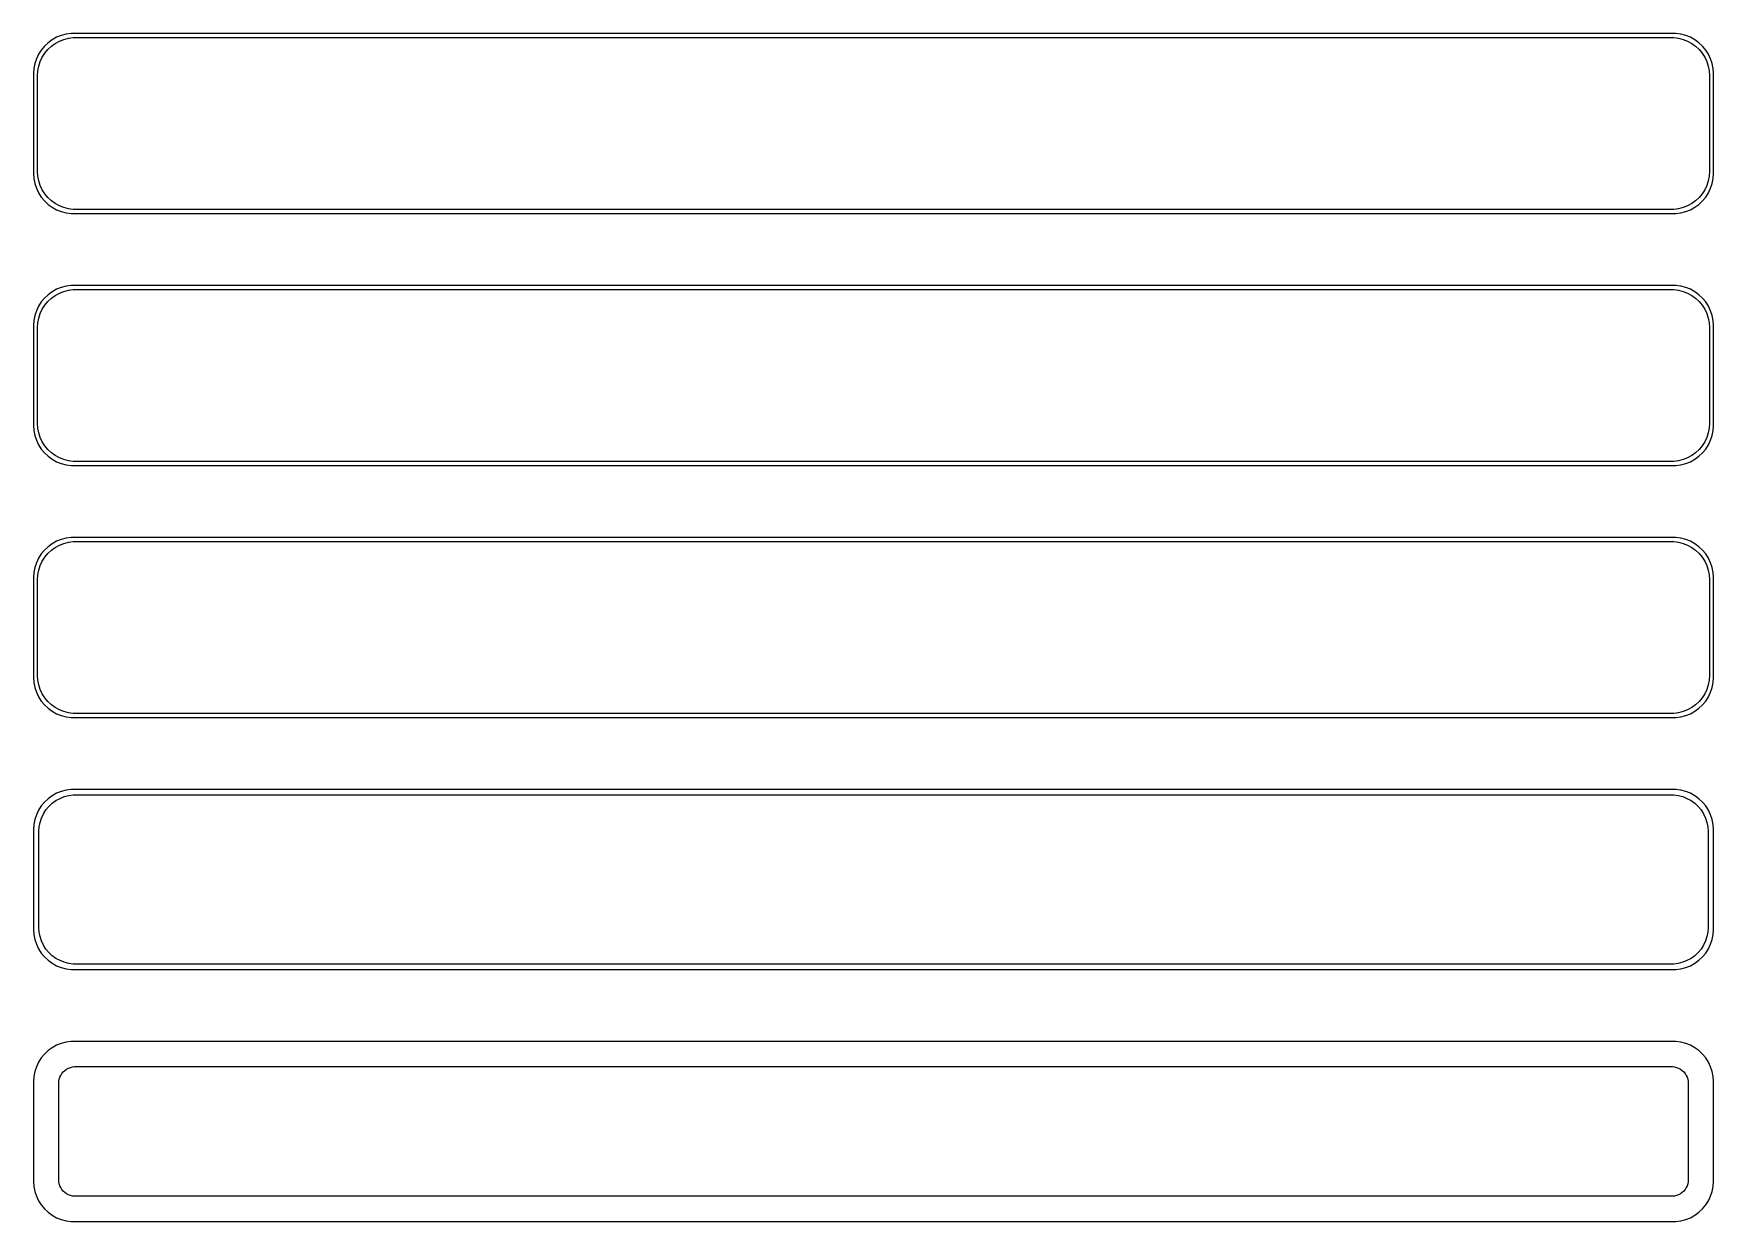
# Model space of a CAD drawing. Header units: metres. Extents: x -105 to 105, y 146 to 295.
import ezdxf

# ---------------------------------------------------------------- set-up
doc = ezdxf.new("R2010")
doc.units = ezdxf.units.M

msp = doc.modelspace()

# ---------------------------------------------------------------- linework, layer by layer
for p, q in [((-102.129, 294.274), (-102.679, 293.972)), ((-101.545, 294.505), (-102.129, 294.274)), ((-101.772, 293.798), (-101.218, 294.018)), ((-100.937, 294.661), (-101.545, 294.505)), ((-101.218, 294.018), (-100.64, 294.166)), ((-100.314, 294.74), (-100.937, 294.661)), ((-100.64, 294.166), (-100.048, 294.241)), ((100.314, 294.74), (-100.314, 294.74)), ((-100.048, 294.241), (100.048, 294.241)), ((100.048, 294.241), (100.64, 294.166)), ((100.937, 294.661), (100.314, 294.74)), ((100.64, 294.166), (101.218, 294.018)), ((101.545, 294.505), (100.937, 294.661)), ((101.218, 294.018), (101.772, 293.798)), ((102.129, 294.274), (101.545, 294.505)), ((102.679, 293.972), (102.129, 294.274)), ((-104.382, 292.159), (-104.649, 291.591)), ((-104.045, 292.689), (-104.382, 292.159)), ((-103.645, 293.173), (-104.045, 292.689)), ((-103.912, 291.788), (-103.593, 292.292)), ((-103.187, 293.603), (-103.645, 293.173)), ((-103.593, 292.292), (-103.213, 292.752)), ((-103.213, 292.752), (-102.778, 293.16)), ((-102.679, 293.972), (-103.187, 293.603)), ((-102.778, 293.16), (-102.295, 293.511)), ((-102.295, 293.511), (-101.772, 293.798)), ((101.772, 293.798), (102.295, 293.511)), ((102.295, 293.511), (102.778, 293.16)), ((103.187, 293.603), (102.679, 293.972)), ((102.778, 293.16), (103.213, 292.752)), ((103.645, 293.173), (103.187, 293.603)), ((103.213, 292.752), (103.593, 292.292)), ((103.593, 292.292), (103.912, 291.788)), ((104.045, 292.689), (103.645, 293.173)), ((104.382, 292.159), (104.045, 292.689)), ((104.649, 291.591), (104.382, 292.159)), ((-104.961, 290.377), (-105, 289.75)), ((-104.843, 290.993), (-104.961, 290.377)), ((-104.649, 291.591), (-104.843, 290.993)), ((-104.5, 289.5), (-104.463, 290.095)), ((-104.463, 290.095), (-104.351, 290.681)), ((-104.351, 290.681), (-104.166, 291.249)), ((-104.166, 291.249), (-103.912, 291.788)), ((103.912, 291.788), (104.166, 291.249)), ((104.166, 291.249), (104.351, 290.681)), ((104.351, 290.681), (104.463, 290.095)), ((104.463, 290.095), (104.5, 289.5)), ((104.843, 290.993), (104.649, 291.591)), ((104.961, 290.377), (104.843, 290.993)), ((105, 289.75), (104.961, 290.377)), ((-105, 289.75), (-105, 277.25)), ((-104.5, 277.5), (-104.5, 289.5)), ((104.5, 289.5), (104.5, 277.5)), ((105, 277.25), (105, 289.75)), ((-105, 277.25), (-104.961, 276.623)), ((-104.463, 276.905), (-104.5, 277.5)), ((104.5, 277.5), (104.463, 276.905)), ((104.961, 276.623), (105, 277.25)), ((-104.961, 276.623), (-104.843, 276.007)), ((-104.843, 276.007), (-104.649, 275.409)), ((-104.649, 275.409), (-104.382, 274.841)), ((-104.351, 276.319), (-104.463, 276.905)), ((-104.166, 275.751), (-104.351, 276.319)), ((-103.912, 275.212), (-104.166, 275.751)), ((-103.593, 274.708), (-103.912, 275.212)), ((103.912, 275.212), (103.593, 274.708)), ((104.166, 275.751), (103.912, 275.212)), ((104.351, 276.319), (104.166, 275.751)), ((104.463, 276.905), (104.351, 276.319)), ((104.382, 274.841), (104.649, 275.409)), ((104.649, 275.409), (104.843, 276.007)), ((104.843, 276.007), (104.961, 276.623)), ((-104.382, 274.841), (-104.045, 274.311)), ((-104.045, 274.311), (-103.645, 273.827)), ((-103.645, 273.827), (-103.187, 273.397)), ((-103.213, 274.248), (-103.593, 274.708)), ((-102.778, 273.84), (-103.213, 274.248)), ((-103.187, 273.397), (-102.679, 273.028)), ((-102.295, 273.489), (-102.778, 273.84)), ((-102.679, 273.028), (-102.129, 272.726)), ((-101.772, 273.202), (-102.295, 273.489)), ((-101.218, 272.982), (-101.772, 273.202)), ((101.772, 273.202), (101.218, 272.982)), ((102.295, 273.489), (101.772, 273.202)), ((102.129, 272.726), (102.679, 273.028)), ((102.778, 273.84), (102.295, 273.489)), ((102.679, 273.028), (103.187, 273.397)), ((103.213, 274.248), (102.778, 273.84)), ((103.187, 273.397), (103.645, 273.827)), ((103.593, 274.708), (103.213, 274.248)), ((103.645, 273.827), (104.045, 274.311)), ((104.045, 274.311), (104.382, 274.841)), ((-102.129, 272.726), (-101.545, 272.495)), ((-101.545, 272.495), (-100.937, 272.339)), ((-100.64, 272.834), (-101.218, 272.982)), ((-100.937, 272.339), (-100.314, 272.26)), ((-100.048, 272.759), (-100.64, 272.834)), ((-100.314, 272.26), (100.314, 272.26)), ((100.048, 272.759), (-100.048, 272.759)), ((100.64, 272.834), (100.048, 272.759)), ((100.314, 272.26), (100.937, 272.339)), ((101.218, 272.982), (100.64, 272.834)), ((100.937, 272.339), (101.545, 272.495)), ((101.545, 272.495), (102.129, 272.726)), ((-102.129, 262.774), (-102.679, 262.472)), ((-101.545, 263.005), (-102.129, 262.774)), ((-101.772, 262.298), (-101.218, 262.518)), ((-100.937, 263.161), (-101.545, 263.005)), ((-101.218, 262.518), (-100.64, 262.666)), ((-100.314, 263.24), (-100.937, 263.161)), ((-100.64, 262.666), (-100.048, 262.741)), ((100.314, 263.24), (-100.314, 263.24)), ((-100.048, 262.741), (100.048, 262.741)), ((100.048, 262.741), (100.64, 262.666)), ((100.937, 263.161), (100.314, 263.24)), ((100.64, 262.666), (101.218, 262.518)), ((101.545, 263.005), (100.937, 263.161)), ((101.218, 262.518), (101.772, 262.298)), ((102.129, 262.774), (101.545, 263.005)), ((102.679, 262.472), (102.129, 262.774)), ((-104.382, 260.659), (-104.649, 260.091)), ((-104.045, 261.189), (-104.382, 260.659)), ((-103.645, 261.673), (-104.045, 261.189)), ((-103.912, 260.288), (-103.593, 260.792)), ((-103.187, 262.103), (-103.645, 261.673)), ((-103.593, 260.792), (-103.213, 261.252)), ((-103.213, 261.252), (-102.778, 261.66)), ((-102.679, 262.472), (-103.187, 262.103)), ((-102.778, 261.66), (-102.295, 262.011)), ((-102.295, 262.011), (-101.772, 262.298)), ((101.772, 262.298), (102.295, 262.011)), ((102.295, 262.011), (102.778, 261.66)), ((103.187, 262.103), (102.679, 262.472)), ((102.778, 261.66), (103.213, 261.252)), ((103.645, 261.673), (103.187, 262.103)), ((103.213, 261.252), (103.593, 260.792)), ((103.593, 260.792), (103.912, 260.288)), ((104.045, 261.189), (103.645, 261.673)), ((104.382, 260.659), (104.045, 261.189)), ((104.649, 260.091), (104.382, 260.659)), ((-104.961, 258.877), (-105, 258.25)), ((-104.843, 259.493), (-104.961, 258.877)), ((-104.649, 260.091), (-104.843, 259.493)), ((-104.5, 258), (-104.463, 258.595)), ((-104.463, 258.595), (-104.351, 259.181)), ((-104.351, 259.181), (-104.166, 259.749)), ((-104.166, 259.749), (-103.912, 260.288)), ((103.912, 260.288), (104.166, 259.749)), ((104.166, 259.749), (104.351, 259.181)), ((104.351, 259.181), (104.463, 258.595)), ((104.463, 258.595), (104.5, 258)), ((104.843, 259.493), (104.649, 260.091)), ((104.961, 258.877), (104.843, 259.493)), ((105, 258.25), (104.961, 258.877)), ((-105, 258.25), (-105, 245.75)), ((-104.5, 246), (-104.5, 258)), ((104.5, 258), (104.5, 246)), ((105, 245.75), (105, 258.25)), ((-105, 245.75), (-104.961, 245.123)), ((-104.463, 245.405), (-104.5, 246)), ((104.5, 246), (104.463, 245.405)), ((104.961, 245.123), (105, 245.75)), ((-104.961, 245.123), (-104.843, 244.507)), ((-104.843, 244.507), (-104.649, 243.909)), ((-104.649, 243.909), (-104.382, 243.341)), ((-104.351, 244.819), (-104.463, 245.405)), ((-104.166, 244.251), (-104.351, 244.819)), ((-103.912, 243.712), (-104.166, 244.251)), ((-103.593, 243.208), (-103.912, 243.712)), ((103.912, 243.712), (103.593, 243.208)), ((104.166, 244.251), (103.912, 243.712)), ((104.351, 244.819), (104.166, 244.251)), ((104.463, 245.405), (104.351, 244.819)), ((104.382, 243.341), (104.649, 243.909)), ((104.649, 243.909), (104.843, 244.507)), ((104.843, 244.507), (104.961, 245.123)), ((-104.382, 243.341), (-104.045, 242.811)), ((-104.045, 242.811), (-103.645, 242.327)), ((-103.645, 242.327), (-103.187, 241.897)), ((-103.213, 242.748), (-103.593, 243.208)), ((-102.778, 242.34), (-103.213, 242.748)), ((-103.187, 241.897), (-102.679, 241.528)), ((-102.295, 241.989), (-102.778, 242.34)), ((-102.679, 241.528), (-102.129, 241.226)), ((-101.772, 241.702), (-102.295, 241.989)), ((-101.218, 241.482), (-101.772, 241.702)), ((101.772, 241.702), (101.218, 241.482)), ((102.295, 241.989), (101.772, 241.702)), ((102.129, 241.226), (102.679, 241.528)), ((102.778, 242.34), (102.295, 241.989)), ((102.679, 241.528), (103.187, 241.897)), ((103.213, 242.748), (102.778, 242.34)), ((103.187, 241.897), (103.645, 242.327)), ((103.593, 243.208), (103.213, 242.748)), ((103.645, 242.327), (104.045, 242.811)), ((104.045, 242.811), (104.382, 243.341)), ((-102.129, 241.226), (-101.545, 240.995)), ((-101.545, 240.995), (-100.937, 240.839)), ((-100.64, 241.334), (-101.218, 241.482)), ((-100.937, 240.839), (-100.314, 240.76)), ((-100.048, 241.259), (-100.64, 241.334)), ((-100.314, 240.76), (100.314, 240.76)), ((100.048, 241.259), (-100.048, 241.259)), ((100.64, 241.334), (100.048, 241.259)), ((100.314, 240.76), (100.937, 240.839)), ((101.218, 241.482), (100.64, 241.334)), ((100.937, 240.839), (101.545, 240.995)), ((101.545, 240.995), (102.129, 241.226)), ((-102.129, 231.274), (-102.679, 230.972)), ((-101.545, 231.505), (-102.129, 231.274)), ((-101.772, 230.798), (-101.218, 231.018)), ((-100.937, 231.661), (-101.545, 231.505)), ((-101.218, 231.018), (-100.64, 231.166)), ((-100.314, 231.74), (-100.937, 231.661)), ((-100.64, 231.166), (-100.048, 231.241)), ((100.314, 231.74), (-100.314, 231.74)), ((-100.048, 231.241), (100.048, 231.241)), ((100.048, 231.241), (100.64, 231.166)), ((100.937, 231.661), (100.314, 231.74)), ((100.64, 231.166), (101.218, 231.018)), ((101.545, 231.505), (100.937, 231.661)), ((101.218, 231.018), (101.772, 230.798)), ((102.129, 231.274), (101.545, 231.505)), ((102.679, 230.972), (102.129, 231.274)), ((-104.382, 229.159), (-104.649, 228.591)), ((-104.045, 229.689), (-104.382, 229.159)), ((-103.645, 230.173), (-104.045, 229.689)), ((-103.912, 228.788), (-103.593, 229.292)), ((-103.187, 230.603), (-103.645, 230.173)), ((-103.593, 229.292), (-103.213, 229.752)), ((-103.213, 229.752), (-102.778, 230.16)), ((-102.679, 230.972), (-103.187, 230.603)), ((-102.778, 230.16), (-102.295, 230.511)), ((-102.295, 230.511), (-101.772, 230.798)), ((101.772, 230.798), (102.295, 230.511)), ((102.295, 230.511), (102.778, 230.16)), ((103.187, 230.603), (102.679, 230.972)), ((102.778, 230.16), (103.213, 229.752)), ((103.645, 230.173), (103.187, 230.603)), ((103.213, 229.752), (103.593, 229.292)), ((103.593, 229.292), (103.912, 228.788)), ((104.045, 229.689), (103.645, 230.173)), ((104.382, 229.159), (104.045, 229.689)), ((104.649, 228.591), (104.382, 229.159)), ((-104.961, 227.377), (-105, 226.75)), ((-104.843, 227.993), (-104.961, 227.377)), ((-104.649, 228.591), (-104.843, 227.993)), ((-104.5, 226.5), (-104.463, 227.095)), ((-104.463, 227.095), (-104.351, 227.681)), ((-104.351, 227.681), (-104.166, 228.249)), ((-104.166, 228.249), (-103.912, 228.788)), ((103.912, 228.788), (104.166, 228.249)), ((104.166, 228.249), (104.351, 227.681)), ((104.351, 227.681), (104.463, 227.095)), ((104.463, 227.095), (104.5, 226.5)), ((104.843, 227.993), (104.649, 228.591)), ((104.961, 227.377), (104.843, 227.993)), ((105, 226.75), (104.961, 227.377)), ((-105, 226.75), (-105, 214.25)), ((-104.5, 214.5), (-104.5, 226.5)), ((104.5, 226.5), (104.5, 214.5)), ((105, 214.25), (105, 226.75)), ((-105, 214.25), (-104.961, 213.623)), ((-104.463, 213.905), (-104.5, 214.5)), ((104.5, 214.5), (104.463, 213.905)), ((104.961, 213.623), (105, 214.25)), ((-104.961, 213.623), (-104.843, 213.007)), ((-104.843, 213.007), (-104.649, 212.409)), ((-104.649, 212.409), (-104.382, 211.841)), ((-104.351, 213.319), (-104.463, 213.905)), ((-104.166, 212.751), (-104.351, 213.319)), ((-103.912, 212.212), (-104.166, 212.751)), ((-103.593, 211.708), (-103.912, 212.212)), ((103.912, 212.212), (103.593, 211.708)), ((104.166, 212.751), (103.912, 212.212)), ((104.351, 213.319), (104.166, 212.751)), ((104.463, 213.905), (104.351, 213.319)), ((104.382, 211.841), (104.649, 212.409)), ((104.649, 212.409), (104.843, 213.007)), ((104.843, 213.007), (104.961, 213.623)), ((-104.382, 211.841), (-104.045, 211.311)), ((-104.045, 211.311), (-103.645, 210.827)), ((-103.645, 210.827), (-103.187, 210.397)), ((-103.213, 211.248), (-103.593, 211.708)), ((-102.778, 210.84), (-103.213, 211.248)), ((-103.187, 210.397), (-102.679, 210.028)), ((-102.295, 210.489), (-102.778, 210.84)), ((-102.679, 210.028), (-102.129, 209.726)), ((-101.772, 210.202), (-102.295, 210.489)), ((-101.218, 209.982), (-101.772, 210.202)), ((101.772, 210.202), (101.218, 209.982)), ((102.295, 210.489), (101.772, 210.202)), ((102.129, 209.726), (102.679, 210.028)), ((102.778, 210.84), (102.295, 210.489)), ((102.679, 210.028), (103.187, 210.397)), ((103.213, 211.248), (102.778, 210.84)), ((103.187, 210.397), (103.645, 210.827)), ((103.593, 211.708), (103.213, 211.248)), ((103.645, 210.827), (104.045, 211.311)), ((104.045, 211.311), (104.382, 211.841)), ((-102.129, 209.726), (-101.545, 209.495)), ((-101.545, 209.495), (-100.937, 209.339)), ((-100.64, 209.834), (-101.218, 209.982)), ((-100.937, 209.339), (-100.314, 209.26)), ((-100.048, 209.759), (-100.64, 209.834)), ((-100.314, 209.26), (100.314, 209.26)), ((100.048, 209.759), (-100.048, 209.759)), ((100.64, 209.834), (100.048, 209.759)), ((100.314, 209.26), (100.937, 209.339)), ((101.218, 209.982), (100.64, 209.834)), ((100.937, 209.339), (101.545, 209.495)), ((101.545, 209.495), (102.129, 209.726)), ((-102.129, 199.774), (-102.679, 199.472)), ((-101.545, 200.005), (-102.129, 199.774)), ((-100.937, 200.161), (-101.545, 200.005)), ((-100.314, 200.24), (-100.937, 200.161)), ((-100.608, 199.497), (-100.037, 199.569)), ((100.314, 200.24), (-100.314, 200.24)), ((-100.037, 199.569), (100.037, 199.569)), ((100.037, 199.569), (100.608, 199.497)), ((100.937, 200.161), (100.314, 200.24)), ((101.545, 200.005), (100.937, 200.161)), ((102.129, 199.774), (101.545, 200.005)), ((102.679, 199.472), (102.129, 199.774)), ((-104.382, 197.659), (-104.649, 197.091)), ((-104.045, 198.189), (-104.382, 197.659)), ((-103.645, 198.673), (-104.045, 198.189)), ((-103.762, 197.206), (-103.454, 197.691)), ((-103.187, 199.103), (-103.645, 198.673)), ((-103.454, 197.691), (-103.088, 198.134)), ((-102.679, 199.472), (-103.187, 199.103)), ((-103.088, 198.134), (-102.668, 198.528)), ((-102.668, 198.528), (-102.203, 198.866)), ((-102.203, 198.866), (-101.699, 199.143)), ((-101.699, 199.143), (-101.165, 199.354)), ((-101.165, 199.354), (-100.608, 199.497)), ((100.608, 199.497), (101.165, 199.354)), ((101.165, 199.354), (101.699, 199.143)), ((101.699, 199.143), (102.203, 198.866)), ((102.203, 198.866), (102.668, 198.528)), ((102.668, 198.528), (103.088, 198.134)), ((103.187, 199.103), (102.679, 199.472)), ((103.088, 198.134), (103.454, 197.691)), ((103.645, 198.673), (103.187, 199.103)), ((103.454, 197.691), (103.762, 197.206)), ((104.045, 198.189), (103.645, 198.673)), ((104.382, 197.659), (104.045, 198.189)), ((104.649, 197.091), (104.382, 197.659)), ((-104.961, 195.877), (-105, 195.25)), ((-104.843, 196.493), (-104.961, 195.877)), ((-104.649, 197.091), (-104.843, 196.493)), ((-104.328, 195), (-104.292, 195.574)), ((-104.292, 195.574), (-104.185, 196.139)), ((-104.185, 196.139), (-104.007, 196.685)), ((-104.007, 196.685), (-103.762, 197.206)), ((103.762, 197.206), (104.007, 196.685)), ((104.007, 196.685), (104.185, 196.139)), ((104.185, 196.139), (104.292, 195.574)), ((104.292, 195.574), (104.328, 195)), ((104.843, 196.493), (104.649, 197.091)), ((104.961, 195.877), (104.843, 196.493)), ((105, 195.25), (104.961, 195.877)), ((-105, 195.25), (-105, 182.75)), ((-104.328, 183), (-104.328, 195)), ((104.328, 195), (104.328, 183)), ((105, 182.75), (105, 195.25)), ((-105, 182.75), (-104.961, 182.123)), ((-104.292, 182.426), (-104.328, 183)), ((104.328, 183), (104.292, 182.426)), ((104.961, 182.123), (105, 182.75)), ((-104.961, 182.123), (-104.843, 181.507)), ((-104.843, 181.507), (-104.649, 180.909)), ((-104.649, 180.909), (-104.382, 180.341)), ((-104.185, 181.861), (-104.292, 182.426)), ((-104.007, 181.315), (-104.185, 181.861)), ((-103.762, 180.794), (-104.007, 181.315)), ((-103.454, 180.309), (-103.762, 180.794)), ((103.762, 180.794), (103.454, 180.309)), ((104.007, 181.315), (103.762, 180.794)), ((104.185, 181.861), (104.007, 181.315)), ((104.292, 182.426), (104.185, 181.861)), ((104.382, 180.341), (104.649, 180.909)), ((104.649, 180.909), (104.843, 181.507)), ((104.843, 181.507), (104.961, 182.123)), ((-104.382, 180.341), (-104.045, 179.811)), ((-104.045, 179.811), (-103.645, 179.327)), ((-103.645, 179.327), (-103.187, 178.897)), ((-103.088, 179.866), (-103.454, 180.309)), ((-103.187, 178.897), (-102.679, 178.528)), ((-102.668, 179.472), (-103.088, 179.866)), ((-102.679, 178.528), (-102.129, 178.226)), ((-102.203, 179.134), (-102.668, 179.472)), ((-101.699, 178.857), (-102.203, 179.134)), ((-101.165, 178.646), (-101.699, 178.857)), ((-100.608, 178.503), (-101.165, 178.646)), ((-100.037, 178.431), (-100.608, 178.503)), ((100.608, 178.503), (100.037, 178.431)), ((101.165, 178.646), (100.608, 178.503)), ((101.699, 178.857), (101.165, 178.646)), ((102.203, 179.134), (101.699, 178.857)), ((102.129, 178.226), (102.679, 178.528)), ((102.668, 179.472), (102.203, 179.134)), ((103.088, 179.866), (102.668, 179.472)), ((102.679, 178.528), (103.187, 178.897)), ((103.454, 180.309), (103.088, 179.866)), ((103.187, 178.897), (103.645, 179.327)), ((103.645, 179.327), (104.045, 179.811)), ((104.045, 179.811), (104.382, 180.341)), ((-102.129, 178.226), (-101.545, 177.995)), ((-101.545, 177.995), (-100.937, 177.839)), ((-100.937, 177.839), (-100.314, 177.76)), ((-100.314, 177.76), (100.314, 177.76)), ((100.037, 178.431), (-100.037, 178.431)), ((100.314, 177.76), (100.937, 177.839)), ((100.937, 177.839), (101.545, 177.995)), ((101.545, 177.995), (102.129, 178.226)), ((-102.129, 168.274), (-102.679, 167.972)), ((-101.545, 168.505), (-102.129, 168.274)), ((-100.937, 168.661), (-101.545, 168.505)), ((-100.314, 168.74), (-100.937, 168.661)), ((100.314, 168.74), (-100.314, 168.74)), ((100.937, 168.661), (100.314, 168.74)), ((101.545, 168.505), (100.937, 168.661)), ((102.129, 168.274), (101.545, 168.505)), ((102.679, 167.972), (102.129, 168.274)), ((-104.382, 166.159), (-104.649, 165.591)), ((-104.045, 166.689), (-104.382, 166.159)), ((-103.645, 167.173), (-104.045, 166.689)), ((-103.187, 167.603), (-103.645, 167.173)), ((-102.679, 167.972), (-103.187, 167.603)), ((103.187, 167.603), (102.679, 167.972)), ((103.645, 167.173), (103.187, 167.603)), ((104.045, 166.689), (103.645, 167.173)), ((104.382, 166.159), (104.045, 166.689)), ((104.649, 165.591), (104.382, 166.159)), ((-104.961, 164.377), (-105, 163.75)), ((-104.843, 164.993), (-104.961, 164.377)), ((-104.649, 165.591), (-104.843, 164.993)), ((-101.843, 163.764), (-101.793, 164.025)), ((-101.793, 164.025), (-101.711, 164.277)), ((-101.711, 164.277), (-101.599, 164.516)), ((-101.599, 164.516), (-101.457, 164.74)), ((-101.457, 164.74), (-101.288, 164.944)), ((-101.288, 164.944), (-101.095, 165.125)), ((-101.095, 165.125), (-100.88, 165.281)), ((-100.88, 165.281), (-100.648, 165.409)), ((-100.648, 165.409), (-100.402, 165.506)), ((-100.402, 165.506), (-100.145, 165.572)), ((-100.145, 165.572), (-99.882, 165.605)), ((-99.882, 165.605), (99.882, 165.605)), ((99.882, 165.605), (100.145, 165.572)), ((100.145, 165.572), (100.402, 165.506)), ((100.402, 165.506), (100.648, 165.409)), ((100.648, 165.409), (100.88, 165.281)), ((100.88, 165.281), (101.095, 165.125)), ((101.095, 165.125), (101.288, 164.944)), ((101.288, 164.944), (101.457, 164.74)), ((101.457, 164.74), (101.599, 164.516)), ((101.599, 164.516), (101.711, 164.277)), ((101.711, 164.277), (101.793, 164.025)), ((101.793, 164.025), (101.843, 163.764)), ((104.843, 164.993), (104.649, 165.591)), ((104.961, 164.377), (104.843, 164.993)), ((105, 163.75), (104.961, 164.377)), ((-105, 163.75), (-105, 151.25)), ((-101.86, 163.5), (-101.843, 163.764)), ((-101.86, 151.5), (-101.86, 163.5)), ((101.843, 163.764), (101.86, 163.5)), ((101.86, 163.5), (101.86, 151.5)), ((105, 151.25), (105, 163.75)), ((-105, 151.25), (-104.961, 150.623)), ((-101.843, 151.236), (-101.86, 151.5)), ((-101.793, 150.975), (-101.843, 151.236)), ((101.843, 151.236), (101.793, 150.975)), ((101.86, 151.5), (101.843, 151.236)), ((104.961, 150.623), (105, 151.25)), ((-104.961, 150.623), (-104.843, 150.007)), ((-104.843, 150.007), (-104.649, 149.409)), ((-104.649, 149.409), (-104.382, 148.841)), ((-101.711, 150.723), (-101.793, 150.975)), ((-101.599, 150.484), (-101.711, 150.723)), ((-101.457, 150.26), (-101.599, 150.484)), ((-101.288, 150.056), (-101.457, 150.26)), ((-101.095, 149.875), (-101.288, 150.056)), ((-100.88, 149.719), (-101.095, 149.875)), ((-100.648, 149.591), (-100.88, 149.719)), ((-100.402, 149.494), (-100.648, 149.591)), ((-100.145, 149.428), (-100.402, 149.494)), ((-99.882, 149.395), (-100.145, 149.428)), ((99.882, 149.395), (-99.882, 149.395)), ((100.145, 149.428), (99.882, 149.395)), ((100.402, 149.494), (100.145, 149.428)), ((100.648, 149.591), (100.402, 149.494)), ((100.88, 149.719), (100.648, 149.591)), ((101.095, 149.875), (100.88, 149.719)), ((101.288, 150.056), (101.095, 149.875)), ((101.457, 150.26), (101.288, 150.056)), ((101.599, 150.484), (101.457, 150.26)), ((101.711, 150.723), (101.599, 150.484)), ((101.793, 150.975), (101.711, 150.723)), ((104.382, 148.841), (104.649, 149.409)), ((104.649, 149.409), (104.843, 150.007)), ((104.843, 150.007), (104.961, 150.623)), ((-104.382, 148.841), (-104.045, 148.311)), ((-104.045, 148.311), (-103.645, 147.827)), ((-103.645, 147.827), (-103.187, 147.397)), ((-103.187, 147.397), (-102.679, 147.028)), ((-102.679, 147.028), (-102.129, 146.726)), ((102.129, 146.726), (102.679, 147.028)), ((102.679, 147.028), (103.187, 147.397)), ((103.187, 147.397), (103.645, 147.827)), ((103.645, 147.827), (104.045, 148.311)), ((104.045, 148.311), (104.382, 148.841)), ((-102.129, 146.726), (-101.545, 146.495)), ((-101.545, 146.495), (-100.937, 146.339)), ((-100.937, 146.339), (-100.314, 146.26)), ((-100.314, 146.26), (100.314, 146.26)), ((100.314, 146.26), (100.937, 146.339)), ((100.937, 146.339), (101.545, 146.495)), ((101.545, 146.495), (102.129, 146.726))]:
    msp.add_line(p, q)

doc.saveas('drawing.dxf')
